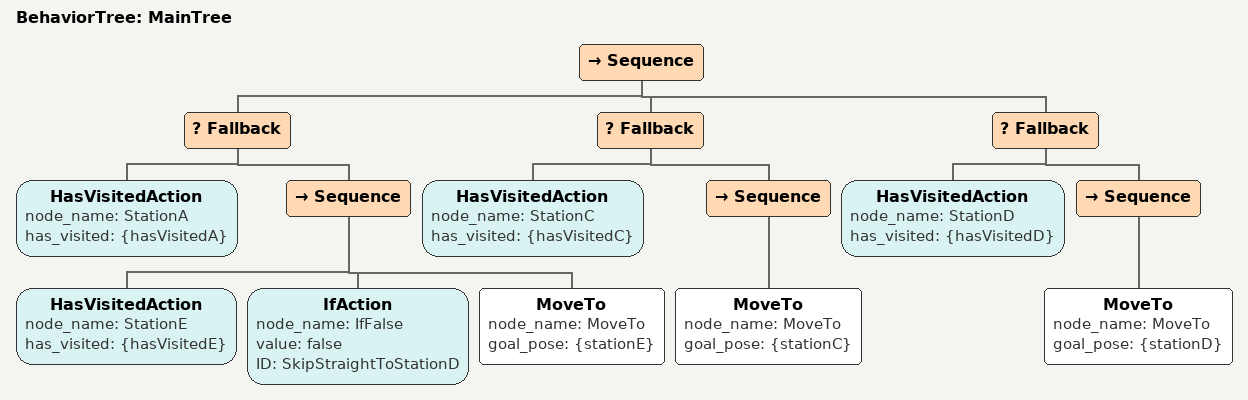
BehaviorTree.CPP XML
<root main_tree_to_execute="MainTree">
    <BehaviorTree ID="MainTree">
        <Sequence>
           ; Visit Stations A, E, C, D in order
            <Fallback>
                <HasVisitedAction node_name="StationA" has_visited="{hasVisitedA}"/>
                <Sequence>
                    <HasVisitedAction node_name="StationE" has_visited="{hasVisitedE}"/>
                    <IfAction node_name="IfFalse" value="false" ID="SkipStraightToStationD"/>
                    <MoveTo node_name="MoveTo" goal_pose="{stationE}"/>
                </Sequence>
            </Fallback>
            <Fallback>
                <HasVisitedAction node_name="StationC" has_visited="{hasVisitedC}"/>
                <Sequence>
                    <MoveTo node_name="MoveTo" goal_pose="{stationC}"/>
                </Sequence>
            </Fallback>
            <Fallback>
                <HasVisitedAction node_name="StationD" has_visited="{hasVisitedD}"/>
                <Sequence>
                    <MoveTo node_name="MoveTo" goal_pose="{stationD}"/>
                </Sequence>
            </Fallback>
        </Sequence>
    </BehaviorTree>
</root>
